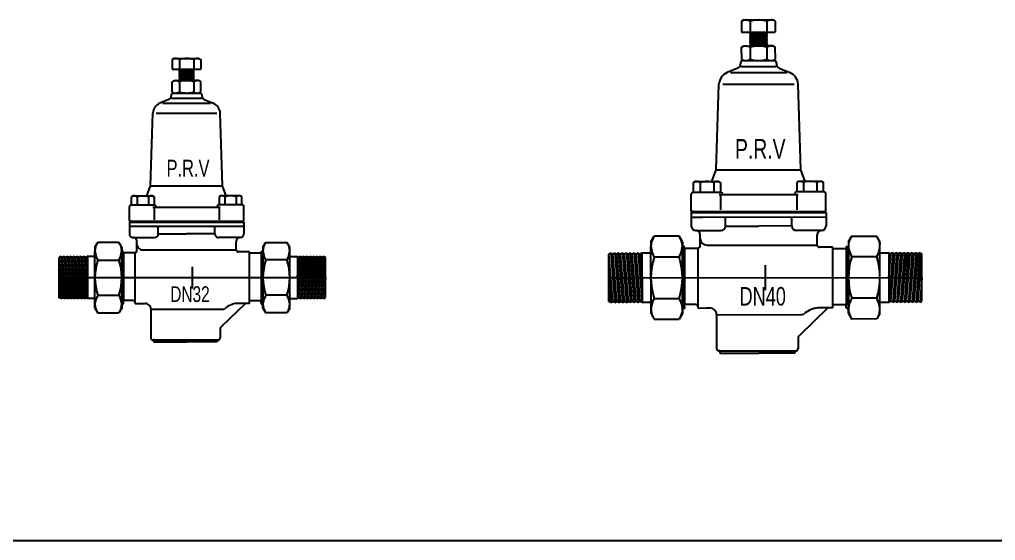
# Model space of a CAD drawing. Header units: millimetres. Extents: x 1218 to 72853, y -34712 to 16286.
# Drawn here: x 31461 to 32299, y 4681 to 5129 of the extents above; entities that cross this region are included whole.
import ezdxf

# ---------------------------------------------------------------- set-up
doc = ezdxf.new("R2010")
doc.units = ezdxf.units.MM
doc.set_wipeout_variables(frame=1)
doc.styles.get("Standard").update_dxf_attribs({"font": 'arial.ttf'})

# ---------------------------------------------------------------- blocks, each defined once
blk = doc.blocks.new('VANGIAMAP-FRONT-D32 PPR')
blk.add_wipeout([(-33.3, -55.19), (-33.3, -53.55), (-34.06, -53.55), (-35.22, -53.07), (-35.7, -51.91), (-35.71, -27.07), (-37.15, -23.59), (-40.63, -22.15), (-49.21, -22.15), (-49.21, -21.33), (-49.69, -20.17), (-50.85, -19.69), (-59.05, -19.69), (-59.05, -22.1), (-59.92, -22.97), (-60.69, -22.21), (-60.69, -26.25), (-63.03, -30.31), (-81.31, -30.32), (-83.65, -26.26), (-83.65, -18.06), (-112.94, -18.06), (-114.36, -17.24), (-114.37, 17.21), (-112.95, 18.03), (-83.66, 18.03), (-83.66, 26.23), (-81.31, 30.29), (-63.04, 30.3), (-60.69, 26.24), (-60.69, 22.19), (-59.93, 22.96), (-59.05, 22.08), (-59.05, 21.32), (-49.21, 21.32), (-48.01, 22.28), (-47.59, 23.68), (-47.59, 28.7), (-47.59, 31.16), (-48.56, 33.48), (-50.67, 34.44), (-53.17, 35.41), (-54.13, 37.72), (-54.14, 60.95), (-53.66, 62.11), (-52.5, 62.59), (-52.41, 69.54), (-51.11, 70.3), (-39.01, 70.3), (-35.89, 78.86), (-33.85, 141.4), (-32.05, 146.5), (-27.81, 149.88), (-18.62, 154.31), (-18.07, 156.95), (-17.25, 159.55), (-17.25, 168.3), (-15.6, 169.26), (-11.26, 169.26), (-11.51, 179.06), (-17.26, 179.27), (-17.26, 187.34), (-15.61, 188.29), (5.71, 188.29), (7.36, 187.34), (7.36, 179.27), (1.61, 179.27), (1.62, 169.26), (5.71, 169.26), (7.36, 168.31), (7.36, 159.55), (7.03, 158.52), (7.7, 158.12), (8.18, 156.96), (8.36, 155.06), (9.15, 153.8), (10.7, 152.9), (18.77, 149.54), (21.67, 147.14), (23.69, 143.19), (24, 140.51), (26.03, 78.87), (29.15, 70.31), (41.25, 70.31), (42.55, 69.56), (42.64, 62.6), (43.8, 62.12), (44.28, 60.96), (44.28, 37.73), (43.32, 35.41), (40.82, 34.45), (38.34, 33.07), (37.74, 31.18), (37.74, 23.79), (38.23, 22.63), (39.39, 22.15), (49.21, 22.15), (49.21, 21.33), (59.05, 21.33), (59.05, 22.1), (59.92, 22.97), (60.69, 22.21), (60.69, 26.25), (63.03, 30.31), (81.31, 30.32), (83.65, 26.26), (83.65, 18.06), (112.94, 18.06), (114.36, 17.24), (114.37, -17.21), (112.95, -18.03), (83.66, -18.03), (83.66, -26.23), (81.31, -30.29), (63.04, -30.3), (60.69, -26.24), (60.69, -22.19), (59.93, -22.96), (59.05, -22.08), (59.05, -19.67), (49.21, -19.68), (49.21, -22.14), (46.8, -22.14), (46.09, -22.21), (45.41, -22.44), (24.1, -42.83), (23.84, -51.95), (23.36, -53.06), (21.44, -53.06), (21.44, -55.18)])
at = {"ltscale": 0.6}
for p, q in [((-15.61, 188.29), (-17.26, 187.34)), ((-17.26, 187.34), (-17.26, 179.27)), ((-11.1, 187.34), (-11.1, 179.27)), ((1.21, 187.34), (1.21, 179.27)), ((5.71, 188.29), (7.36, 187.34)), ((7.36, 187.34), (7.36, 179.27)), ((-15.6, 169.26), (-17.25, 168.3)), ((5.71, 169.26), (7.36, 168.31)), ((-15.6, 158.59), (-17.25, 159.55)), ((5.71, 158.6), (7.36, 159.55)), ((-51.11, 70.3), (-52.41, 69.54)), ((-34.21, 70.3), (-32.9, 69.55)), ((24.35, 70.31), (23.04, 69.55)), ((41.25, 70.31), (42.55, 69.56))]:
    blk.add_line(p, q, dxfattribs=at)
for p, q in [((-15.61, 188.29), (5.71, 188.29)), ((-17.26, 179.27), (7.36, 179.27)), ((-11.12, 179.27), (-11.51, 179.06)), ((-11.51, 179.06), (-10.65, 178.53)), ((-10.65, 178.53), (-11.51, 178)), ((-10.65, 178.53), (-11.51, 178)), ((-10.65, 177.54), (-11.51, 178)), ((-10.65, 177.54), (-11.51, 178)), ((-10.65, 177.54), (-11.51, 177.01)), ((-10.65, 176.55), (-11.51, 177.01)), ((-10.65, 176.55), (-11.51, 176.02)), ((-10.65, 178.53), (0.75, 178.15)), ((-10.65, 177.54), (0.75, 177.13)), ((-10.65, 176.55), (0.75, 176.14)), ((0.51, 179.27), (1.6, 178.68)), ((1.6, 178.68), (0.75, 178.15)), ((0.75, 178.15), (1.6, 177.62)), ((0.75, 178.15), (1.6, 177.62)), ((0.75, 177.13), (1.6, 177.59)), ((0.75, 177.13), (1.6, 177.59)), ((0.75, 177.13), (1.6, 176.6)), ((0.75, 176.14), (1.6, 176.6)), ((0.75, 176.14), (1.6, 175.61)), ((-17.25, 159.55), (-17.25, 168.3)), ((-15.6, 169.26), (1.61, 169.26)), ((-10.65, 175.56), (-11.51, 176.02)), ((-10.65, 175.56), (-11.51, 175.03)), ((-10.65, 174.58), (-11.51, 175.03)), ((-10.65, 174.58), (-11.51, 174.05)), ((-10.65, 173.59), (-11.51, 174.05)), ((-10.65, 173.59), (-11.51, 173.06)), ((-10.65, 172.6), (-11.51, 173.06)), ((-10.65, 172.6), (-11.51, 172.07)), ((-10.65, 171.61), (-11.51, 172.07)), ((-10.65, 171.61), (-11.51, 171.08)), ((-10.65, 170.62), (-11.51, 171.08)), ((-10.65, 170.62), (-11.51, 170.09)), ((-10.65, 169.64), (-11.51, 170.09)), ((-10.65, 169.64), (-11.26, 169.26)), ((-11.1, 168.3), (-11.09, 159.55)), ((-10.65, 175.56), (0.75, 175.16)), ((-10.65, 174.58), (0.75, 174.2)), ((-10.65, 173.59), (0.75, 173.21)), ((0.75, 172.22), (-10.65, 172.6)), ((-10.65, 171.61), (0.75, 171.23)), ((0.75, 170.25), (-10.65, 170.62)), ((-10.65, 169.64), (0.75, 169.26)), ((0.75, 175.16), (1.6, 175.61)), ((0.75, 175.16), (1.6, 174.63)), ((0.75, 174.2), (1.6, 174.66)), ((0.75, 174.2), (1.6, 173.67)), ((0.75, 173.21), (1.6, 173.67)), ((0.75, 173.21), (1.6, 172.68)), ((0.75, 172.22), (1.6, 172.68)), ((0.75, 172.22), (1.6, 171.69)), ((0.75, 171.23), (1.6, 171.69)), ((0.75, 171.23), (1.6, 170.71)), ((0.75, 170.25), (1.6, 170.71)), ((0.75, 170.25), (1.6, 169.72)), ((0.75, 169.26), (1.6, 169.72)), ((1.21, 168.31), (1.21, 159.55)), ((5.71, 169.26), (1.61, 169.26)), ((7.36, 159.55), (7.36, 168.31)), ((-20.08, 153.1), (-27.81, 149.88)), ((-18.07, 156.95), (-18.07, 156.13)), ((-17.93, 154.31), (8.05, 154.32)), ((-16.43, 158.59), (-11.5, 158.59)), ((-15.6, 158.59), (5.71, 158.6)), ((-15.6, 158.59), (5.71, 158.6)), ((-11.5, 158.59), (1.62, 158.6)), ((1.62, 158.6), (6.54, 158.6)), ((8.18, 156.96), (8.18, 156.14)), ((10.2, 153.11), (17.93, 149.89)), ((10.2, 153.11), (18.77, 149.54)), ((-25.53, 149.88), (15.64, 149.89)), ((-35.89, 78.86), (-33.85, 141.4)), ((-30.96, 141.4), (21.08, 141.41)), ((26.03, 78.87), (23.97, 141.41)), ((-39.01, 70.3), (-35.89, 78.86)), ((-35.89, 78.86), (26.03, 78.87)), ((29.15, 70.31), (26.03, 78.87)), ((-52.41, 62.59), (-52.41, 69.54)), ((-51.11, 70.3), (-34.21, 70.3)), ((-47.54, 69.54), (-47.54, 62.59)), ((-37.78, 69.54), (-37.78, 62.59)), ((-32.9, 69.55), (-32.9, 62.59)), ((23.04, 69.55), (23.04, 62.6)), ((41.25, 70.31), (24.35, 70.31)), ((27.92, 69.55), (27.92, 62.6)), ((37.67, 69.56), (37.68, 62.6)), ((42.55, 62.6), (42.55, 69.56)), ((-54.14, 48.38), (-54.14, 60.95)), ((-52.5, 62.59), (-32.81, 62.59)), ((-52.41, 62.59), (-32.9, 62.59)), ((-33.82, 60.69), (23.96, 60.69)), ((-32.81, 60.69), (-32.81, 49.54)), ((-31.17, 60.69), (-31.17, 60.95)), ((21.31, 60.69), (21.31, 60.96)), ((42.64, 62.6), (22.95, 62.6)), ((42.64, 62.6), (22.95, 62.6)), ((22.96, 60.69), (22.96, 49.55)), ((42.55, 62.6), (23.04, 62.6)), ((44.28, 48.39), (44.28, 60.96)), ((-52.5, 48.38), (-54.14, 48.38)), ((-54.14, 47.56), (44.28, 47.57)), ((-54.14, 47.56), (-54.14, 44.28)), ((-54.14, 44.28), (44.28, 44.29)), ((-54.14, 44.28), (-54.13, 37.72)), ((-54.14, 44.28), (-54.13, 37.72)), ((-54.14, 44.28), (-49.22, 44.28)), ((-54.14, 44.28), (-45.93, 44.28)), ((-52.5, 48.38), (42.64, 48.39)), ((-52.5, 48.38), (-52.5, 47.56)), ((-29.23, 37.72), (-29.23, 44.28)), ((19.38, 37.73), (19.38, 44.29)), ((42.64, 48.39), (42.64, 47.57)), ((42.64, 48.39), (42.64, 47.57)), ((42.64, 48.39), (44.28, 48.39)), ((42.64, 48.39), (44.28, 48.39)), ((44.28, 47.57), (44.28, 44.29)), ((44.28, 44.29), (44.28, 37.73)), ((44.28, 44.29), (44.28, 37.74)), ((44.28, 44.29), (44.28, 37.74)), ((-50.67, 34.44), (-32.51, 34.44)), ((-29.23, 37.72), (-4.93, 37.73)), ((19.38, 37.73), (-4.93, 37.73)), ((41, 34.45), (22.66, 34.45)), ((-83.66, 26.23), (-81.31, 30.29)), ((-63.04, 30.3), (-81.31, 30.29)), ((-60.69, 26.24), (-63.04, 30.3)), ((-60.69, 26.24), (-60.69, 22.96)), ((-47.59, 31.16), (-47.59, 31.16)), ((-47.59, 31.16), (-47.59, 31.16)), ((-47.59, 31.16), (-47.59, 31.16)), ((-47.59, 23.78), (-47.59, 31.16)), ((37.74, 31.18), (37.74, 31.01)), ((37.74, 31.18), (37.74, 31.18)), ((37.74, 23.79), (37.74, 31.18)), ((60.69, 26.25), (63.03, 30.31)), ((60.69, 26.25), (60.69, 22.97)), ((63.03, 30.31), (81.31, 30.32)), ((83.65, 26.26), (81.31, 30.32)), ((-112.95, 18.03), (-114.37, 17.21)), ((-114.36, -17.24), (-114.37, 17.21)), ((-111.52, -17.24), (-114.37, 17.21)), ((-112.95, 18.03), (-111.53, 17.21)), ((-112.95, 18.03), (-110.1, -18.06)), ((-110.11, 18.03), (-111.53, 17.21)), ((-108.68, -17.24), (-111.53, 17.21)), ((-110.11, 18.03), (-108.68, 17.21)), ((-110.11, 18.03), (-107.26, -18.06)), ((-107.26, 18.03), (-108.68, 17.21)), ((-105.84, -17.24), (-108.68, 17.21)), ((-107.26, 18.03), (-105.84, 17.21)), ((-107.26, 18.03), (-104.42, -18.06)), ((-104.42, 18.03), (-105.84, 17.21)), ((-103, -17.24), (-105.84, 17.21)), ((-104.42, 18.03), (-103, 17.21)), ((-104.42, 18.03), (-101.58, -18.06)), ((-101.58, 18.03), (-103, 17.21)), ((-100.16, -17.24), (-103, 17.21)), ((-101.58, 18.03), (-100.16, 17.21)), ((-101.58, 18.03), (-98.74, -18.06)), ((-98.74, 18.03), (-100.16, 17.21)), ((-97.32, -17.24), (-100.16, 17.21)), ((-98.74, 18.03), (-97.32, 17.21)), ((-98.74, 18.03), (-95.9, -18.06)), ((-95.9, 18.03), (-97.32, 17.21)), ((-94.47, -17.24), (-97.32, 17.21)), ((-95.9, 18.03), (-94.48, 17.21)), ((-95.9, 18.03), (-93.05, -18.06)), ((-93.06, 18.03), (-94.48, 17.21)), ((-91.63, -17.24), (-94.48, 17.21)), ((-93.06, 18.03), (-91.64, 17.21)), ((-93.06, 18.03), (-90.21, -18.06)), ((-90.22, 18.03), (-91.64, 17.21)), ((-90.22, -0.01), (-91.64, 17.21)), ((-90.22, 18.03), (-90.21, -18.06)), ((-83.66, 18.03), (-90.22, 18.03)), ((-85.3, 18.03), (-90.22, 18.03)), ((-83.65, -26.26), (-83.66, 22.72)), ((-60.69, 22.19), (-59.93, 22.96)), ((-60.69, 22.96), (-60.69, 21.73)), ((-60.69, -26.25), (-60.69, 22.72)), ((-60.69, 21.73), (-60.69, -21.74)), ((-59.05, 22.08), (-59.93, 22.96)), ((-59.05, 22.08), (-59.05, 21.32)), ((-59.05, 21.32), (-59.05, -19.69)), ((-49.21, 21.32), (-59.05, 21.32)), ((-49.21, -22.15), (-49.21, 21.32)), ((-42.65, 23.78), (37.74, 23.79)), ((49.21, 22.15), (39.39, 22.15)), ((49.21, 22.15), (45.94, 22.15)), ((49.21, -22.14), (49.21, 22.15)), ((49.21, 21.33), (59.05, 21.33)), ((59.05, 22.1), (59.92, 22.97)), ((59.05, 22.1), (59.05, 21.33)), ((59.05, 21.33), (59.05, -19.67)), ((60.69, 22.21), (59.92, 22.97)), ((60.69, 22.97), (60.69, 21.74)), ((60.69, -26.24), (60.69, 22.74)), ((60.69, 21.74), (60.69, -21.73)), ((83.66, -26.23), (83.65, 22.74)), ((83.65, 18.06), (90.21, 18.06)), ((90.21, 18.06), (90.22, -18.03)), ((90.21, 18.06), (91.63, 17.24)), ((93.05, 18.06), (90.22, -18.03)), ((90.22, 0.01), (91.63, 17.24)), ((93.05, 18.06), (91.63, 17.24)), ((91.64, -17.21), (94.47, 17.24)), ((93.05, 18.06), (94.47, 17.24)), ((95.9, 18.06), (93.06, -18.03)), ((95.9, 18.06), (94.47, 17.24)), ((94.48, -17.21), (97.32, 17.24)), ((95.9, 18.06), (97.32, 17.24)), ((98.74, 18.06), (95.9, -18.03)), ((98.74, 18.06), (97.32, 17.24)), ((97.32, -17.21), (100.16, 17.24)), ((98.74, 18.06), (100.16, 17.24)), ((101.58, 18.06), (98.74, -18.03)), ((101.58, 18.06), (100.16, 17.24)), ((100.16, -17.21), (103, 17.24)), ((101.58, 18.06), (103, 17.24)), ((104.42, 18.06), (101.58, -18.03)), ((104.42, 18.06), (103, 17.24)), ((103, -17.21), (105.84, 17.24)), ((104.42, 18.06), (105.84, 17.24)), ((107.26, 18.06), (104.42, -18.03)), ((107.26, 18.06), (105.84, 17.24)), ((105.84, -17.21), (108.68, 17.24)), ((107.26, 18.06), (108.68, 17.24)), ((110.1, 18.06), (107.26, -18.03)), ((110.1, 18.06), (108.68, 17.24)), ((108.68, -17.21), (111.52, 17.24)), ((110.1, 18.06), (111.52, 17.24)), ((112.94, 18.06), (110.11, -18.03)), ((112.94, 18.06), (111.52, 17.24)), ((111.53, -17.21), (114.36, 17.24)), ((112.94, 18.06), (114.36, 17.24)), ((114.37, -17.21), (114.36, 17.24)), ((-81.31, 15.14), (-63.04, 15.14)), ((-60.69, -26.25), (-60.69, 15.14)), ((0, -9.23), (0, 9.23)), ((60.69, -26.24), (60.69, 15.16)), ((81.31, 15.16), (63.03, 15.16)), ((-114.36, -0.02), (114.36, 0.02)), ((-49.21, -0.01), (-49.21, 5.73)), ((-49.21, -0.01), (-49.21, 5.73)), ((60.69, 0.01), (60.69, -26.24)), ((114.36, 0.02), (112.95, -18.03)), ((-114.36, -0.02), (-112.94, -18.06)), ((-60.69, -0.01), (-60.69, -26.25)), ((-81.31, -15.16), (-63.03, -15.16)), ((81.31, -15.14), (63.04, -15.14)), ((-112.94, -18.06), (-114.36, -17.24)), ((-112.94, -18.06), (-111.52, -17.24)), ((-110.1, -18.06), (-111.52, -17.24)), ((-110.1, -18.06), (-108.68, -17.24)), ((-107.26, -18.06), (-108.68, -17.24)), ((-107.26, -18.06), (-105.84, -17.24)), ((-104.42, -18.06), (-105.84, -17.24)), ((-104.42, -18.06), (-103, -17.24)), ((-101.58, -18.06), (-103, -17.24)), ((-101.58, -18.06), (-100.16, -17.24)), ((-98.74, -18.06), (-100.16, -17.24)), ((-98.74, -18.06), (-97.32, -17.24)), ((-95.9, -18.06), (-97.32, -17.24)), ((-95.9, -18.06), (-94.47, -17.24)), ((-93.05, -18.06), (-94.47, -17.24)), ((-93.05, -18.06), (-91.63, -17.24)), ((-90.21, -18.06), (-91.63, -17.24)), ((-83.65, -18.06), (-90.21, -18.06)), ((-85.29, -18.06), (-90.21, -18.06)), ((-60.69, -22.97), (-60.69, -21.74)), ((-60.69, -22.21), (-59.92, -22.97)), ((-60.69, -26.25), (-60.69, -22.97)), ((-59.05, -22.1), (-59.92, -22.97)), ((-59.05, -22.1), (-59.05, -19.69)), ((-50.85, -19.69), (-59.05, -19.69)), ((-49.21, -22.15), (-49.21, -21.33)), ((-49.21, -22.15), (-40.63, -22.15)), ((-43.09, -22.15), (-40.63, -22.15)), ((-40.63, -22.15), (-40.63, -22.15)), ((45.41, -22.44), (24.79, -42.22)), ((45.66, -22.14), (38.34, -22.14)), ((49.21, -22.14), (45.66, -22.14)), ((49.21, -22.14), (46.8, -22.14)), ((49.21, -19.68), (59.05, -19.67)), ((59.05, -22.08), (59.05, -19.67)), ((59.05, -22.08), (59.93, -22.96)), ((60.69, -22.19), (59.93, -22.96)), ((60.69, -22.96), (60.69, -21.73)), ((60.69, -26.24), (60.69, -22.96)), ((83.66, -18.03), (90.22, -18.03)), ((90.22, -18.03), (91.64, -17.21)), ((93.06, -18.03), (91.64, -17.21)), ((93.06, -18.03), (94.48, -17.21)), ((95.9, -18.03), (94.48, -17.21)), ((95.9, -18.03), (97.32, -17.21)), ((98.74, -18.03), (97.32, -17.21)), ((98.74, -18.03), (100.16, -17.21)), ((101.58, -18.03), (100.16, -17.21)), ((101.58, -18.03), (103, -17.21)), ((104.42, -18.03), (103, -17.21)), ((104.42, -18.03), (105.84, -17.21)), ((107.26, -18.03), (105.84, -17.21)), ((107.26, -18.03), (108.68, -17.21)), ((110.11, -18.03), (108.68, -17.21)), ((110.11, -18.03), (111.53, -17.21)), ((112.95, -18.03), (111.53, -17.21)), ((112.95, -18.03), (114.37, -17.21)), ((-83.65, -26.26), (-81.31, -30.32)), ((-81.31, -30.32), (-63.03, -30.31)), ((-60.69, -26.25), (-63.03, -30.31)), ((-35.71, -27.07), (25.72, -27.06)), ((-35.71, -27.07), (-35.7, -51.91)), ((60.69, -26.24), (63.04, -30.3)), ((81.31, -30.29), (63.04, -30.3)), ((83.66, -26.23), (81.31, -30.29)), ((23.84, -43.71), (23.84, -51.9)), ((-33.3, -53.55), (-34.06, -53.55)), ((-33.3, -53.55), (21.44, -53.54)), ((-33.3, -53.55), (-33.3, -55.19)), ((-33.3, -55.19), (-4.91, -55.18)), ((-30.02, -55.19), (-28.14, -55.19)), ((21.44, -55.18), (-4.91, -55.18)), ((21.44, -53.54), (21.44, -55.18)), ((21.44, -53.54), (22.2, -53.54)), ((23.84, -51.82), (23.84, -51.9))]:
    blk.add_line(p, q)
for centre, radius, start, end in [((-14.26, 183.09), 5.19, 89.1328, 114.74855), ((-14.89, 180.53), 7.79, 60.88363, 84.74855), ((-4.94, 167.92), 20.37, 72.42026, 107.59617), ((5, 180.53), 7.79, 95.26787, 119.1328), ((4.37, 183.1), 5.19, 65.26787, 90.88363), ((-14.25, 164.07), 5.19, 89.1328, 114.74855), ((-14.88, 161.5), 7.79, 60.8836, 84.74855), ((-4.94, 148.9), 20.36, 72.42026, 107.59617), ((5, 161.51), 7.79, 95.26788, 119.13282), ((4.36, 164.07), 5.19, 65.26787, 90.88363), ((-14.88, 166.35), 7.79, 275.26788, 299.13282), ((-4.95, 178.95), 20.36, 252.42026, 287.59617), ((5, 166.35), 7.79, 240.8836, 264.74855), ((-14.25, 163.78), 5.19, 245.26787, 270.88363), ((4.36, 163.79), 5.19, 269.1328, 294.74855), ((-50.04, 66.18), 4.12, 89.1328, 114.74855), ((-50.54, 64.15), 6.17, 60.88356, 84.74853), ((-42.66, 54.15), 16.15, 72.42026, 107.59617), ((-34.77, 64.15), 6.17, 95.26789, 119.13287), ((-35.28, 66.18), 4.12, 65.26787, 90.88363), ((25.42, 66.19), 4.12, 89.1328, 114.74855), ((24.91, 64.16), 6.17, 60.88356, 84.74853), ((32.8, 54.16), 16.15, 72.42026, 107.59617), ((40.68, 64.16), 6.17, 95.26789, 119.13287), ((40.18, 66.19), 4.12, 65.26787, 90.88363)]:
    blk.add_arc(centre, radius, start, end, dxfattribs=at)
for centre, radius, start, end in [((-21.35, 156.13), 3.28, 292.62808, 0.00821), ((-16.43, 156.95), 1.64, 90.00821, 180.00821), ((6.54, 156.96), 1.64, 0.00821, 90.00821), ((11.46, 156.14), 3.28, 180.00821, 247.38835), ((-24.03, 140.8), 9.84, 112.62808, 176.50775), ((14.14, 140.8), 9.84, 3.50867, 67.38835), ((-52.5, 60.95), 1.64, 90.00821, 180.00821), ((-32.81, 60.95), 1.64, 0.00821, 90.00821), ((22.96, 60.96), 1.64, 90.00821, 180.00821), ((42.64, 60.96), 1.64, 0.00821, 90.00821), ((-50.85, 37.73), 3.28, 180.00821, 270.00821), ((-50.88, 31.16), 3.28, 0.00821, 90.00821), ((-50.88, 31.16), 3.28, 0.00821, 90.00821), ((-50.88, 31.16), 3.28, 0.00821, 90.00821), ((-32.51, 37.72), 3.28, 270.00821, 0.00821), ((22.66, 37.73), 3.28, 180.00821, 270.00821), ((41.02, 31.18), 3.28, 90.00821, 180.00821), ((41, 37.73), 3.28, 270.00821, 0.00821), ((-64.56, 24.48), 19.18, 174.74855, 209.1328), ((-70.87, 22.91), 12.79, 144.74855, 180.88363), ((-73.48, 22.91), 12.79, 359.1328, 35.26787), ((-79.79, 24.48), 19.18, 330.88363, 5.26787), ((-42.67, 28.7), 4.92, 180.00821, 270.00821), ((79.78, 24.5), 19.18, 174.74855, 209.1328), ((73.47, 22.93), 12.79, 144.74855, 180.88363), ((70.87, 22.93), 12.79, 359.1328, 35.26787), ((64.55, 24.5), 19.18, 330.88363, 5.26787), ((-50.11, 23.68), 2.52, 290.31647, 2.31982), ((39.39, 23.79), 1.64, 180.00821, 270.00821), ((-33.51, 0), 50.14, 162.42026, 197.59617), ((-110.84, -0.02), 50.14, 342.42026, 17.59617), ((110.84, 0.02), 50.14, 162.42026, 197.59617), ((33.51, 0), 50.14, 342.42026, 17.59617), ((-64.55, -24.5), 19.18, 150.88363, 174.74855), ((-79.78, -24.5), 19.18, 5.26787, 29.1328), ((79.79, -24.48), 19.18, 150.88363, 174.74855), ((64.56, -24.48), 19.18, 5.26787, 29.1328), ((-70.87, -22.93), 12.79, 179.1328, 204.74855), ((-73.47, -22.93), 12.79, 335.26787, 0.88363), ((-50.85, -21.33), 1.64, 0.00821, 90.00821), ((-40.63, -27.07), 4.92, 0.00821, 90.00821), ((39.52, -38.81), 16.71, 94.05019, 133.81274), ((46.8, -25.42), 3.28, 90.00821, 115.00821), ((46.8, -25.42), 3.28, 90.00821, 115.00821), ((73.48, -22.91), 12.79, 179.1328, 204.74855), ((70.87, -22.91), 12.79, 335.26787, 0.88363), ((25.71, -18.86), 8.2, 270.00821, 285.84465), ((25.48, -43.71), 1.64, 115.00821, 180.00821), ((-34.06, -51.91), 1.64, 180.00821, 270.00821), ((22.2, -51.9), 1.64, 270.00821, 0.00821), ((22.2, -51.9), 1.64, 270.00821, 0.00821)]:
    blk.add_arc(centre, radius, start, end)
at = {"width": 0.7}
for s, height, p in [('P.R.V', 14.459, (-22.16, 86.83)), ('DN32', 13.531, (-18.95, -20.93))]:
    blk.add_text(s, height=height, rotation=0.00821, dxfattribs=at).set_placement(p)
at = {"flags": 1}
for p in [(-60.69, -0.02), (60.69, 0.02)]:
    blk.add_attdef('AMC', p, '', height=0.5, dxfattribs=at)
blk = doc.blocks.new('VANGIAMAP-FRONT-D40 PPR')
blk.add_wipeout([(-39.1, -64.93), (-39.1, -63), (-40, -63), (-41.37, -62.44), (-41.93, -61.08), (-41.96, -31.87), (-43.66, -27.78), (-47.75, -26.09), (-57.84, -26.1), (-57.84, -25.13), (-58.41, -23.77), (-59.77, -23.2), (-69.42, -23.21), (-69.41, -26.04), (-70.44, -27.07), (-71.34, -26.17), (-71.34, -30.93), (-74.09, -35.71), (-95.58, -35.73), (-98.34, -30.96), (-98.35, -21.31), (-132.79, -21.35), (-134.47, -20.38), (-134.51, 20.12), (-132.84, 21.09), (-98.39, 21.12), (-98.4, 30.77), (-95.65, 35.54), (-74.16, 35.56), (-71.4, 30.79), (-71.39, 26.03), (-70.49, 26.94), (-69.46, 25.91), (-69.46, 25.01), (-57.89, 25.02), (-56.48, 26.15), (-55.99, 27.8), (-56, 33.7), (-56, 36.6), (-57.13, 39.33), (-59.62, 40.45), (-62.56, 41.58), (-63.7, 44.31), (-63.72, 71.62), (-63.16, 72.98), (-61.8, 73.55), (-61.7, 81.73), (-60.17, 82.62), (-45.94, 82.63), (-42.28, 92.7), (-39.94, 166.24), (-37.83, 172.25), (-32.85, 176.23), (-22.04, 181.45), (-21.4, 184.55), (-20.43, 187.6), (-20.44, 197.9), (-18.51, 199.02), (-13.41, 199.02), (-13.7, 210.55), (-20.47, 210.79), (-20.48, 220.28), (-18.54, 221.4), (6.54, 221.42), (8.48, 220.31), (8.49, 210.82), (1.73, 210.81), (1.74, 199.04), (6.55, 199.04), (8.49, 197.93), (8.5, 187.63), (8.12, 186.42), (8.9, 185.94), (9.47, 184.58), (9.68, 182.35), (10.62, 180.87), (12.44, 179.81), (21.93, 175.87), (25.34, 173.05), (27.72, 168.4), (28.08, 165.25), (30.53, 92.77), (34.21, 82.71), (48.43, 82.72), (49.97, 81.83), (50.08, 73.66), (51.44, 73.09), (52.01, 71.73), (52.04, 44.41), (50.91, 41.69), (47.97, 40.55), (45.06, 38.92), (44.35, 36.7), (44.36, 28.01), (44.93, 26.65), (46.29, 26.08), (57.84, 26.1), (57.84, 25.13), (69.42, 25.14), (69.41, 26.04), (70.44, 27.07), (71.34, 26.17), (71.34, 30.93), (74.09, 35.71), (95.58, 35.73), (98.34, 30.96), (98.35, 21.31), (132.79, 21.35), (134.47, 20.38), (134.51, -20.12), (132.84, -21.09), (98.39, -21.12), (98.4, -30.77), (95.65, -35.54), (74.16, -35.56), (71.4, -30.79), (71.39, -26.03), (70.49, -26.94), (69.46, -25.91), (69.46, -23.08), (57.89, -23.09), (57.89, -25.98), (55.05, -25.99), (54.22, -26.08), (53.42, -26.35), (28.38, -50.34), (28.09, -61.06), (27.52, -62.37), (25.26, -62.37), (25.26, -64.87)])
at = {"ltscale": 0.6}
for p, q in [((-18.54, 221.4), (-20.48, 220.28)), ((-20.48, 220.28), (-20.47, 210.79)), ((-13.24, 220.29), (-13.23, 210.8)), ((1.24, 220.3), (1.25, 210.81)), ((6.54, 221.42), (8.48, 220.31)), ((8.48, 220.31), (8.49, 210.82)), ((-18.51, 199.02), (-20.44, 197.9)), ((6.55, 199.04), (8.49, 197.93)), ((-18.5, 186.48), (-20.43, 187.6)), ((6.56, 186.51), (8.5, 187.63)), ((-60.17, 82.62), (-61.7, 81.73)), ((-40.29, 82.64), (-38.76, 81.75)), ((28.56, 82.7), (27.02, 81.81)), ((48.43, 82.72), (49.97, 81.83))]:
    blk.add_line(p, q, dxfattribs=at)
for p, q in [((-18.54, 221.4), (6.54, 221.42)), ((-20.47, 210.79), (8.49, 210.82)), ((-13.25, 210.8), (-13.7, 210.55)), ((-13.7, 210.55), (-12.7, 209.93)), ((-12.7, 209.93), (-13.7, 209.3)), ((-12.7, 209.93), (-13.7, 209.3)), ((-12.7, 209.93), (0.71, 209.5)), ((0.42, 210.81), (1.71, 210.12)), ((1.71, 210.12), (0.71, 209.5)), ((-12.7, 208.77), (-13.7, 209.3)), ((-12.7, 208.77), (-13.7, 209.3)), ((-12.7, 208.77), (-13.7, 208.14)), ((-12.7, 207.6), (-13.7, 208.14)), ((-12.7, 207.6), (-13.7, 206.98)), ((-12.7, 206.44), (-13.7, 206.98)), ((-12.7, 206.44), (-13.7, 205.82)), ((-12.69, 205.28), (-13.7, 205.82)), ((-12.69, 205.28), (-13.7, 204.66)), ((-12.69, 204.12), (-13.7, 204.66)), ((-12.69, 204.12), (-13.7, 203.49)), ((-12.69, 202.96), (-13.7, 203.49)), ((-12.69, 202.96), (-13.7, 202.33)), ((-12.69, 201.79), (-13.7, 202.33)), ((-12.69, 201.79), (-13.7, 201.17)), ((-12.7, 208.77), (0.71, 208.3)), ((-12.7, 207.6), (0.71, 207.14)), ((-12.7, 206.44), (0.71, 205.97)), ((-12.69, 205.28), (0.71, 204.85)), ((-12.69, 204.12), (0.71, 203.69)), ((0.71, 202.52), (-12.69, 202.96)), ((-12.69, 201.79), (0.71, 201.36)), ((0.71, 209.5), (1.71, 208.87)), ((0.71, 209.5), (1.71, 208.87)), ((0.71, 208.3), (1.71, 208.84)), ((0.71, 208.3), (1.71, 208.84)), ((0.71, 208.3), (1.71, 207.68)), ((0.71, 207.14), (1.71, 207.68)), ((0.71, 207.14), (1.71, 206.51)), ((0.71, 205.97), (1.71, 206.51)), ((0.71, 205.97), (1.72, 205.35)), ((0.71, 204.85), (1.72, 205.39)), ((0.71, 204.85), (1.72, 204.23)), ((0.71, 203.69), (1.72, 204.23)), ((0.71, 203.69), (1.72, 203.06)), ((0.71, 202.52), (1.72, 203.06)), ((0.71, 202.52), (1.72, 201.9)), ((0.71, 201.36), (1.72, 201.9)), ((0.71, 201.36), (1.72, 200.74)), ((-20.43, 187.6), (-20.44, 197.9)), ((-18.51, 199.02), (1.74, 199.04)), ((-12.69, 200.63), (-13.7, 201.17)), ((-12.69, 200.63), (-13.69, 200.01)), ((-12.69, 199.47), (-13.69, 200.01)), ((-12.69, 199.47), (-13.41, 199.02)), ((-13.21, 197.91), (-13.2, 187.61)), ((0.72, 200.2), (-12.69, 200.63)), ((-12.69, 199.47), (0.72, 199.04)), ((0.72, 200.2), (1.72, 200.74)), ((0.72, 200.2), (1.72, 199.58)), ((0.72, 199.04), (1.72, 199.58)), ((1.26, 197.92), (1.27, 187.62)), ((6.55, 199.04), (1.74, 199.04)), ((8.5, 187.63), (8.49, 197.93)), ((-21.4, 184.55), (-21.39, 183.59)), ((-19.47, 186.48), (-13.68, 186.49)), ((-18.5, 186.48), (6.56, 186.51)), ((-18.5, 186.48), (6.56, 186.51)), ((-13.68, 186.49), (1.75, 186.5)), ((1.75, 186.5), (7.54, 186.51)), ((9.47, 184.58), (9.47, 183.62)), ((-23.77, 180.02), (-32.85, 176.23)), ((-30.16, 176.23), (18.25, 176.28)), ((-21.24, 181.45), (9.31, 181.48)), ((11.84, 180.06), (20.94, 176.28)), ((11.84, 180.06), (21.93, 175.87)), ((-42.28, 92.7), (-39.94, 166.24)), ((-36.54, 166.25), (24.65, 166.31)), ((30.53, 92.77), (28.05, 166.31)), ((-45.94, 82.63), (-42.28, 92.7)), ((-42.28, 92.7), (30.53, 92.77)), ((34.21, 82.71), (30.53, 92.77)), ((-61.7, 73.55), (-61.7, 81.73)), ((-60.17, 82.62), (-40.29, 82.64)), ((-55.97, 81.73), (-55.96, 73.55)), ((-44.49, 81.74), (-44.48, 73.57)), ((-38.76, 81.75), (-38.75, 73.57)), ((27.02, 81.81), (27.03, 73.63)), ((48.43, 82.72), (28.56, 82.7)), ((32.76, 81.82), (32.77, 73.64)), ((44.24, 81.83), (44.24, 73.65)), ((49.98, 73.66), (49.97, 81.83)), ((-63.71, 56.84), (-63.72, 71.62)), ((-61.8, 73.55), (-38.65, 73.57)), ((-61.7, 73.55), (-38.75, 73.57)), ((-39.83, 71.33), (28.11, 71.4)), ((-38.65, 71.33), (-38.63, 58.22)), ((-36.72, 71.33), (-36.72, 71.64)), ((25.01, 71.39), (25.01, 71.7)), ((50.08, 73.66), (26.93, 73.63)), ((50.08, 73.66), (26.93, 73.63)), ((26.94, 71.39), (26.95, 58.29)), ((49.98, 73.66), (27.03, 73.63)), ((52.02, 56.95), (52.01, 71.73)), ((-61.78, 56.84), (-63.71, 56.84)), ((-63.71, 55.88), (52.03, 55.99)), ((-63.71, 55.88), (-63.7, 52.02)), ((-63.7, 52.02), (52.03, 52.13)), ((-63.7, 52.02), (-54.06, 52.03)), ((-63.7, 52.02), (-63.7, 44.31)), ((-63.7, 52.02), (-63.7, 44.31)), ((-63.7, 52.02), (-57.92, 52.02)), ((-61.78, 56.84), (50.1, 56.95)), ((-61.78, 56.84), (-61.78, 55.88)), ((-34.41, 44.33), (-34.42, 52.05)), ((22.75, 44.39), (22.74, 52.1)), ((50.1, 56.95), (50.1, 55.99)), ((50.1, 56.95), (50.1, 55.99)), ((50.1, 56.95), (52.02, 56.95)), ((50.1, 56.95), (52.02, 56.95)), ((52.03, 55.99), (52.03, 52.13)), ((52.03, 52.13), (52.04, 44.41)), ((52.03, 52.13), (52.04, 44.42)), ((52.03, 52.13), (52.04, 44.42)), ((-34.41, 44.33), (-5.83, 44.36)), ((22.75, 44.39), (-5.83, 44.36)), ((-98.4, 30.77), (-95.65, 35.54)), ((-74.16, 35.56), (-95.65, 35.54)), ((-71.4, 30.79), (-74.16, 35.56)), ((-59.62, 40.45), (-38.26, 40.47)), ((-56, 36.6), (-56, 36.6)), ((-56, 36.6), (-56, 36.6)), ((-56, 36.6), (-56, 36.6)), ((-55.99, 27.91), (-56, 36.6)), ((48.18, 40.55), (26.61, 40.53)), ((44.35, 36.7), (44.35, 36.5)), ((44.35, 36.7), (44.35, 36.7)), ((44.36, 28.01), (44.35, 36.7)), ((71.34, 30.93), (74.09, 35.71)), ((74.09, 35.71), (95.58, 35.73)), ((98.34, 30.96), (95.58, 35.73)), ((-98.34, -30.96), (-98.4, 26.63)), ((-71.4, 30.79), (-71.39, 26.94)), ((-71.39, 26.03), (-70.49, 26.94)), ((-71.39, 26.94), (-71.39, 25.49)), ((-71.34, -30.93), (-71.39, 26.66)), ((-71.39, 25.49), (-71.34, -25.63)), ((-69.46, 25.91), (-70.49, 26.94)), ((-69.46, 25.91), (-69.46, 25.01)), ((-50.18, 27.92), (44.36, 28.01)), ((57.84, 26.1), (46.29, 26.08)), ((57.84, 26.1), (54, 26.09)), ((57.89, -25.98), (57.84, 26.1)), ((69.41, 26.04), (70.44, 27.07)), ((69.41, 26.04), (69.42, 25.14)), ((71.34, 26.17), (70.44, 27.07)), ((71.34, 30.93), (71.34, 27.07)), ((71.34, 27.07), (71.34, 25.63)), ((71.4, -30.79), (71.34, 26.8)), ((71.34, 25.63), (71.39, -25.49)), ((98.4, -30.77), (98.35, 26.82)), ((-132.84, 21.09), (-134.51, 20.12)), ((-134.47, -20.38), (-134.51, 20.12)), ((-131.13, -20.38), (-134.51, 20.12)), ((-132.84, 21.09), (-131.16, 20.13)), ((-132.84, 21.09), (-129.45, -21.34)), ((-129.49, 21.09), (-131.16, 20.13)), ((-127.78, -20.38), (-131.16, 20.13)), ((-129.49, 21.09), (-127.82, 20.13)), ((-129.49, 21.09), (-126.11, -21.34)), ((-126.15, 21.1), (-127.82, 20.13)), ((-124.44, -20.37), (-127.82, 20.13)), ((-126.15, 21.1), (-124.48, 20.13)), ((-126.15, 21.1), (-122.77, -21.34)), ((-122.81, 21.1), (-124.48, 20.13)), ((-121.1, -20.37), (-124.48, 20.13)), ((-122.81, 21.1), (-121.14, 20.14)), ((-122.81, 21.1), (-119.43, -21.33)), ((-119.47, 21.1), (-121.14, 20.14)), ((-117.76, -20.37), (-121.14, 20.14)), ((-119.47, 21.1), (-117.8, 20.14)), ((-119.47, 21.1), (-116.09, -21.33)), ((-116.13, 21.11), (-117.8, 20.14)), ((-114.42, -20.36), (-117.8, 20.14)), ((-116.13, 21.11), (-114.46, 20.14)), ((-116.13, 21.11), (-112.75, -21.33)), ((-112.79, 21.11), (-114.46, 20.14)), ((-111.08, -20.36), (-114.46, 20.14)), ((-112.79, 21.11), (-111.12, 20.15)), ((-112.79, 21.11), (-109.41, -21.32)), ((-109.45, 21.11), (-111.12, 20.15)), ((-107.74, -20.36), (-111.12, 20.15)), ((-109.45, 21.11), (-107.78, 20.15)), ((-109.45, 21.11), (-106.07, -21.32)), ((-106.11, 21.12), (-107.78, 20.15)), ((-106.09, -0.1), (-107.78, 20.15)), ((-106.11, 21.12), (-106.07, -21.32)), ((-98.39, 21.12), (-106.11, 21.12)), ((-100.32, 21.12), (-106.11, 21.12)), ((-95.63, 17.73), (-74.14, 17.75)), ((-71.34, -30.93), (-71.39, 17.75)), ((-57.89, 25.02), (-69.46, 25.01)), ((-69.46, 25.01), (-69.42, -23.21)), ((-57.84, -26.1), (-57.89, 25.03)), ((57.84, 25.13), (69.42, 25.14)), ((69.42, 25.14), (69.46, -23.08)), ((71.4, -30.79), (71.35, 17.89)), ((95.6, 17.91), (74.11, 17.89)), ((98.35, 21.31), (106.07, 21.32)), ((106.07, 21.32), (106.11, -21.12)), ((106.07, 21.32), (107.74, 20.36)), ((106.09, 0.1), (107.74, 20.36)), ((109.41, 21.32), (106.11, -21.12)), ((109.41, 21.32), (107.74, 20.36)), ((107.78, -20.15), (111.08, 20.36)), ((109.41, 21.32), (111.08, 20.36)), ((112.75, 21.33), (109.45, -21.11)), ((112.75, 21.33), (111.08, 20.36)), ((111.12, -20.15), (114.42, 20.36)), ((112.75, 21.33), (114.42, 20.36)), ((116.09, 21.33), (112.79, -21.11)), ((116.09, 21.33), (114.42, 20.36)), ((114.46, -20.14), (117.76, 20.37)), ((116.09, 21.33), (117.76, 20.37)), ((119.43, 21.33), (116.13, -21.11)), ((119.43, 21.33), (117.76, 20.37)), ((117.8, -20.14), (121.1, 20.37)), ((119.43, 21.33), (121.1, 20.37)), ((122.77, 21.34), (119.47, -21.1)), ((122.77, 21.34), (121.1, 20.37)), ((121.14, -20.14), (124.44, 20.37)), ((122.77, 21.34), (124.44, 20.37)), ((126.11, 21.34), (122.81, -21.1)), ((126.11, 21.34), (124.44, 20.37)), ((124.48, -20.13), (127.78, 20.38)), ((126.11, 21.34), (127.78, 20.38)), ((129.45, 21.34), (126.15, -21.1)), ((129.45, 21.34), (127.78, 20.38)), ((127.82, -20.13), (131.13, 20.38)), ((129.45, 21.34), (131.13, 20.38)), ((132.79, 21.35), (129.49, -21.09)), ((132.79, 21.35), (131.13, 20.38)), ((131.16, -20.13), (134.47, 20.38)), ((132.79, 21.35), (134.47, 20.38)), ((134.51, -20.12), (134.47, 20.38)), ((0.01, -10.85), (-0.01, 10.85)), ((-134.49, -0.13), (134.49, 0.13)), ((-57.87, -0.06), (-57.87, 6.69)), ((-57.87, -0.06), (-57.87, 6.69)), ((71.37, 0.07), (71.4, -30.79)), ((134.49, 0.13), (132.84, -21.09)), ((-134.49, -0.13), (-132.79, -21.35)), ((-71.37, -0.07), (-71.34, -30.93)), ((-132.79, -21.35), (-134.47, -20.38)), ((-132.79, -21.35), (-131.13, -20.38)), ((-129.45, -21.34), (-131.13, -20.38)), ((-129.45, -21.34), (-127.78, -20.38)), ((-126.11, -21.34), (-127.78, -20.38)), ((-126.11, -21.34), (-124.44, -20.37)), ((-122.77, -21.34), (-124.44, -20.37)), ((-122.77, -21.34), (-121.1, -20.37)), ((-119.43, -21.33), (-121.1, -20.37)), ((-119.43, -21.33), (-117.76, -20.37)), ((-116.09, -21.33), (-117.76, -20.37)), ((-116.09, -21.33), (-114.42, -20.36)), ((-112.75, -21.33), (-114.42, -20.36)), ((-112.75, -21.33), (-111.08, -20.36)), ((-109.41, -21.32), (-111.08, -20.36)), ((-109.41, -21.32), (-107.74, -20.36)), ((-106.07, -21.32), (-107.74, -20.36)), ((-98.35, -21.31), (-106.07, -21.32)), ((-100.28, -21.31), (-106.07, -21.32)), ((-95.6, -17.91), (-74.11, -17.89)), ((-59.77, -23.2), (-69.42, -23.21)), ((-69.41, -26.04), (-69.42, -23.21)), ((-57.84, -26.1), (-57.84, -25.13)), ((57.89, -23.09), (69.46, -23.08)), ((69.46, -25.91), (69.46, -23.08)), ((95.63, -17.73), (74.14, -17.75)), ((98.39, -21.12), (106.11, -21.12)), ((106.11, -21.12), (107.78, -20.15)), ((109.45, -21.11), (107.78, -20.15)), ((109.45, -21.11), (111.12, -20.15)), ((112.79, -21.11), (111.12, -20.15)), ((112.79, -21.11), (114.46, -20.14)), ((116.13, -21.11), (114.46, -20.14)), ((116.13, -21.11), (117.8, -20.14)), ((119.47, -21.1), (117.8, -20.14)), ((119.47, -21.1), (121.14, -20.14)), ((122.81, -21.1), (121.14, -20.14)), ((122.81, -21.1), (124.48, -20.13)), ((126.15, -21.1), (124.48, -20.13)), ((126.15, -21.1), (127.82, -20.13)), ((129.49, -21.09), (127.82, -20.13)), ((129.49, -21.09), (131.16, -20.13)), ((132.84, -21.09), (131.16, -20.13)), ((132.84, -21.09), (134.51, -20.12)), ((-98.34, -30.96), (-95.58, -35.73)), ((-71.34, -30.93), (-74.09, -35.71)), ((-71.34, -27.07), (-71.34, -25.63)), ((-71.34, -26.17), (-70.44, -27.07)), ((-71.34, -30.93), (-71.34, -27.07)), ((-69.41, -26.04), (-70.44, -27.07)), ((-57.84, -26.1), (-47.75, -26.09)), ((-50.65, -26.09), (-47.75, -26.09)), ((-47.75, -26.09), (-47.75, -26.09)), ((-41.96, -31.87), (30.27, -31.8)), ((-41.96, -31.87), (-41.93, -61.08)), ((53.42, -26.35), (29.19, -49.63)), ((53.72, -25.99), (45.11, -26)), ((57.89, -25.98), (53.72, -25.99)), ((57.89, -25.98), (55.05, -25.99)), ((69.46, -25.91), (70.49, -26.94)), ((71.39, -26.03), (70.49, -26.94)), ((71.39, -26.94), (71.39, -25.49)), ((71.4, -30.79), (71.39, -26.94)), ((71.4, -30.79), (74.16, -35.56)), ((98.4, -30.77), (95.65, -35.54)), ((-95.58, -35.73), (-74.09, -35.71)), ((95.65, -35.54), (74.16, -35.56)), ((28.08, -51.38), (28.09, -61.01)), ((-39.1, -63), (-40, -63)), ((-39.1, -63), (25.26, -62.94)), ((-39.1, -63), (-39.1, -64.93)), ((-39.1, -64.93), (-5.72, -64.9)), ((-35.24, -64.93), (-33.04, -64.92)), ((25.26, -64.87), (-5.72, -64.9)), ((25.26, -62.94), (25.26, -64.87)), ((25.26, -62.94), (26.16, -62.94)), ((28.09, -60.92), (28.09, -61.01))]:
    blk.add_line(p, q)
for centre, radius, start, end in [((-16.95, 215.29), 6.11, 89.17993, 114.79568), ((-17.69, 212.28), 9.16, 60.93076, 84.79568), ((-5.98, 197.46), 23.96, 72.46739, 107.6433), ((5.71, 212.3), 9.16, 95.31501, 119.17993), ((4.96, 215.32), 6.11, 65.31501, 90.93076), ((-16.92, 192.92), 6.1, 89.17993, 114.79568), ((-17.66, 189.9), 9.16, 60.93073, 84.79568), ((-5.96, 175.09), 23.94, 72.46739, 107.6433), ((5.72, 189.93), 9.16, 95.31501, 119.17996), ((4.97, 192.94), 6.1, 65.31501, 90.93076), ((-16.92, 192.59), 6.1, 245.31501, 270.93076), ((-17.66, 195.6), 9.16, 275.31501, 299.17996), ((-5.99, 210.43), 23.94, 252.46739, 287.6433), ((5.71, 195.62), 9.16, 240.93073, 264.79568), ((4.97, 192.61), 6.1, 269.17993, 294.79568), ((-58.91, 77.78), 4.84, 89.17993, 114.79568), ((-59.49, 75.39), 7.26, 60.93069, 84.79567), ((-50.21, 63.64), 18.99, 72.46739, 107.6433), ((-40.95, 75.4), 7.26, 95.31502, 119.18), ((-41.55, 77.79), 4.84, 65.31501, 90.93076), ((29.82, 77.86), 4.84, 89.17993, 114.79568), ((29.23, 75.47), 7.26, 60.93069, 84.79567), ((38.52, 63.72), 18.99, 72.46739, 107.6433), ((47.78, 75.49), 7.26, 95.31502, 119.18), ((47.18, 77.88), 4.84, 65.31501, 90.93076)]:
    blk.add_arc(centre, radius, start, end, dxfattribs=at)
for centre, radius, start, end in [((-19.47, 184.55), 1.93, 90.05535, 180.05535), ((7.54, 184.58), 1.93, 0.05535, 90.05535), ((-28.39, 165.55), 11.57, 112.67521, 176.55488), ((-25.25, 183.58), 3.86, 292.67521, 0.05535), ((13.32, 183.62), 3.86, 180.05535, 247.43548), ((16.5, 165.59), 11.57, 3.55581, 67.43548), ((-61.79, 71.62), 1.93, 90.05535, 180.05535), ((-38.65, 71.64), 1.93, 0.05535, 90.05535), ((26.93, 71.71), 1.93, 90.05535, 180.05535), ((50.08, 71.73), 1.93, 0.05535, 90.05535), ((-59.84, 44.31), 3.86, 180.05535, 270.05535), ((-38.27, 44.33), 3.86, 270.05535, 0.05535), ((26.61, 44.39), 3.86, 180.05535, 270.05535), ((48.18, 44.41), 3.86, 270.05535, 0.05535), ((-83.37, 26.88), 15.03, 144.79568, 180.93076), ((-86.43, 26.87), 15.03, 359.17993, 35.31501), ((-59.86, 36.6), 3.86, 0.05535, 90.05535), ((-59.86, 36.6), 3.86, 0.05535, 90.05535), ((-59.86, 36.6), 3.86, 0.05535, 90.05535), ((-50.21, 33.71), 5.79, 180.05535, 270.05535), ((48.21, 36.7), 3.86, 90.05535, 180.05535), ((86.38, 27.04), 15.03, 144.79568, 180.93076), ((83.31, 27.04), 15.03, 359.17993, 35.31501), ((-75.94, 28.72), 22.55, 174.79568, 209.17993), ((-93.85, 28.7), 22.55, 330.93076, 5.31501), ((-58.95, 27.79), 2.96, 290.3636, 2.36695), ((46.29, 28.01), 1.93, 180.05535, 270.05535), ((93.8, 28.89), 22.55, 174.79568, 209.17993), ((75.89, 28.87), 22.55, 330.93076, 5.31501), ((-39.41, -0.04), 58.97, 162.46739, 197.6433), ((-130.34, -0.13), 58.97, 342.46739, 17.6433), ((130.34, 0.13), 58.97, 162.46739, 197.6433), ((39.41, 0.04), 58.97, 342.46739, 17.6433), ((-75.89, -28.87), 22.55, 150.93076, 174.79568), ((-93.8, -28.89), 22.55, 5.31501, 29.17993), ((-59.77, -25.13), 1.93, 0.05535, 90.05535), ((93.85, -28.7), 22.55, 150.93076, 174.79568), ((75.94, -28.72), 22.55, 5.31501, 29.17993), ((-83.31, -27.04), 15.03, 179.17993, 204.79568), ((-86.38, -27.04), 15.03, 335.31501, 0.93076), ((-47.75, -31.87), 5.79, 0.05535, 90.05535), ((30.26, -22.15), 9.64, 270.05535, 285.89178), ((46.52, -45.6), 19.65, 94.09733, 133.85988), ((55.06, -29.84), 3.86, 90.05535, 115.05535), ((55.06, -29.84), 3.86, 90.05535, 115.05535), ((86.43, -26.87), 15.03, 179.17993, 204.79568), ((83.37, -26.88), 15.03, 335.31501, 0.93076), ((30.01, -51.38), 1.93, 115.05535, 180.05535), ((-40.01, -61.07), 1.93, 180.05535, 270.05535), ((26.16, -61.01), 1.93, 270.05535, 0.05535), ((26.16, -61.01), 1.93, 270.05535, 0.05535)]:
    blk.add_arc(centre, radius, start, end)
at = {"width": 0.7}
for s, height, p in [('P.R.V', 17.003, (-26.14, 102.09)), ('DN40', 15.912, (-22.22, -23.99))]:
    blk.add_text(s, height=height, rotation=0.05535, dxfattribs=at).set_placement(p)
at = {"flags": 1}
for p in [(-71.37, -0.13), (71.37, 0.13)]:
    blk.add_attdef('AMC', p, '', height=0.5, dxfattribs=at)

msp = doc.modelspace()

# ---------------------------------------------------------------- linework, layer by layer
msp.add_line((28512.3, 4680.96), (33567.48, 4680.96))

# ---------------------------------------------------------------- block references
for name, p in [('VANGIAMAP-FRONT-D40 PPR', (32101.63, 4906.82)), ('VANGIAMAP-FRONT-D32 PPR', (31609.18, 4906.82))]:
    msp.add_blockref(name, p)

doc.saveas('drawing.dxf')
